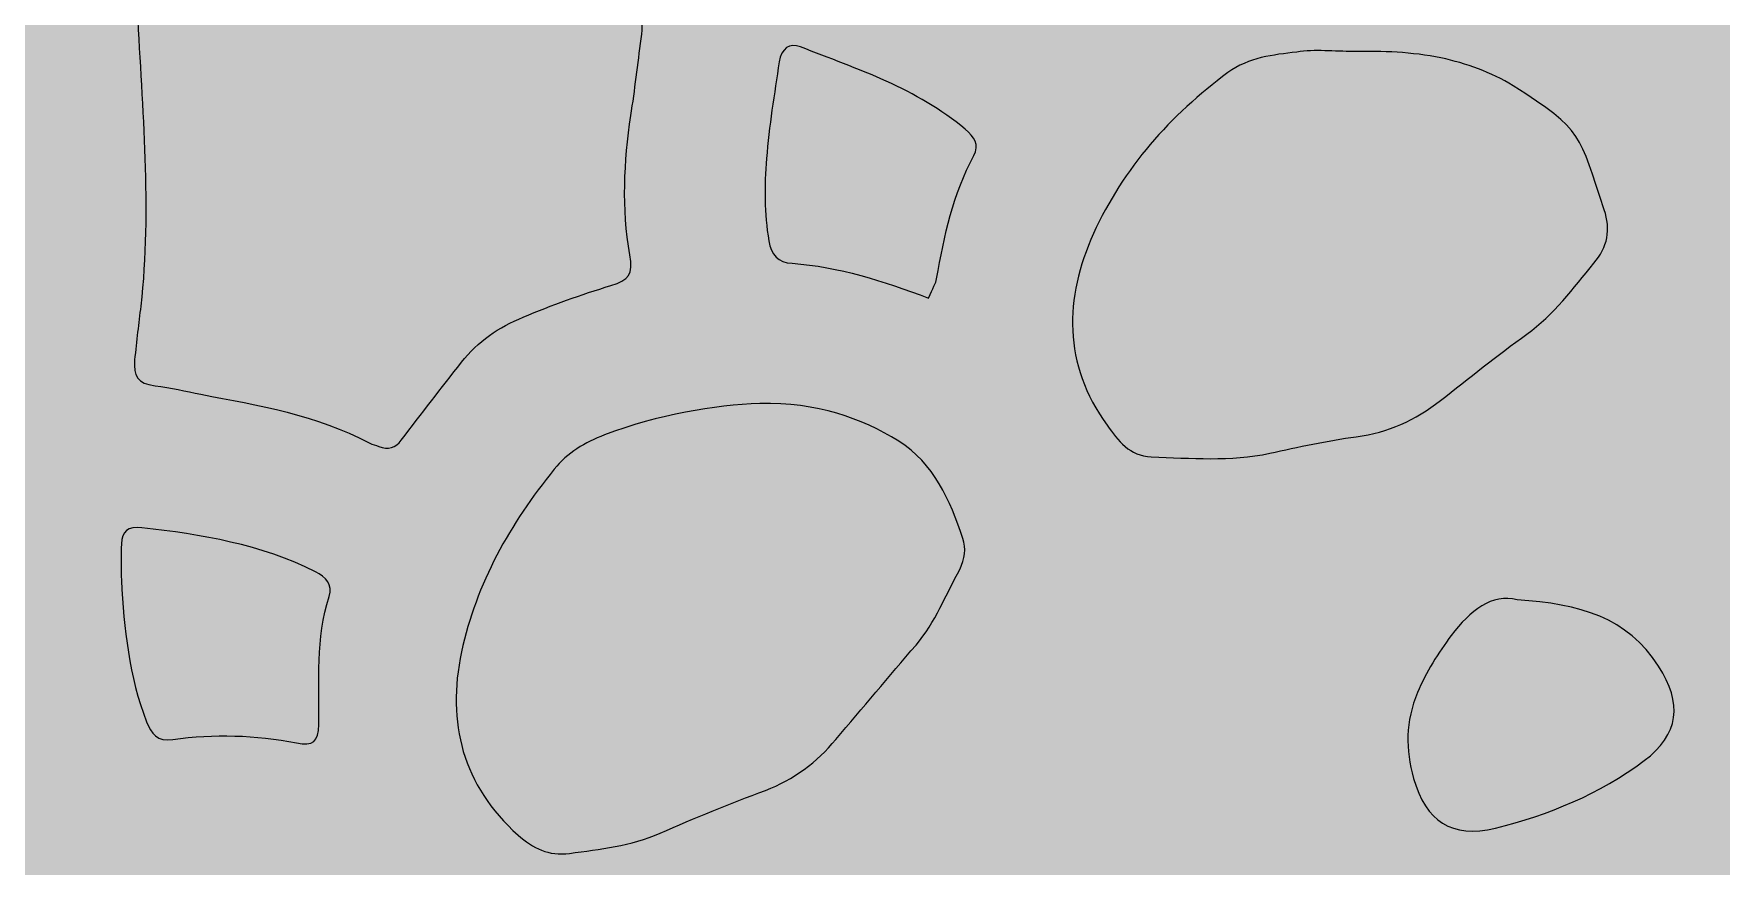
# Model space of a CAD drawing. Extents: x 404 to 2596, y -2984 to -16.
# Drawn here: x 2278 to 2449.6, y -2658.4 to -2573.7 of the extents above; entities that cross this region are included whole.
import ezdxf

# ---------------------------------------------------------------- set-up
doc = ezdxf.new("R2010")
doc.units = 0
doc.header["$MEASUREMENT"] = 0
doc.layers.add('Layer 1', color=7, linetype='Continuous')

# ---------------------------------------------------------------- blocks, each defined once
blk = doc.blocks.new('block 2')
at = {"layer": 'Layer 1', "lineweight": 0}
for points, knots in [([(2339.79, -2574.24), (2339.44, -2576.81), (2339.15, -2579.43), (2338.74, -2582.05), (2338.04, -2586.76), (2337.81, -2591.48), (2338.63, -2596.2), (2338.97, -2598.23), (2338.57, -2598.76), (2336.7, -2599.34), (2333.68, -2600.27), (2330.71, -2601.32), (2327.8, -2602.54), (2325.29, -2603.59), (2323.2, -2604.99), (2321.51, -2607.14), (2319.47, -2609.76), (2317.43, -2612.38), (2315.39, -2615.06), (2314.81, -2615.82), (2314.05, -2616.11), (2313.12, -2615.7), (2312.77, -2615.59), (2312.48, -2615.53), (2312.13, -2615.35), (2306.78, -2612.5), (2300.89, -2611.51), (2295.01, -2610.4), (2293.5, -2610.11), (2291.93, -2609.7), (2290.35, -2609.53), (2288.49, -2609.3), (2288.2, -2608.54), (2288.26, -2606.91), (2288.49, -2604.93), (2288.67, -2603.18), (2288.9, -2601.44), (2290.01, -2591.42), (2289.02, -2581.41), (2288.55, -2571.45), (2288.32, -2566.33), (2287.39, -2561.32), (2286.28, -2556.37), (2285.99, -2554.97), (2285.87, -2553.57), (2285.76, -2552.18), (2285.7, -2551.59), (2286.34, -2551.24), (2286.86, -2551.42), (2287.79, -2551.83), (2288.78, -2552.35), (2289.66, -2552.88), (2296.76, -2557.13), (2304.39, -2560.21), (2312.13, -2563.12), (2319.82, -2566.03), (2327.56, -2568.95), (2335.71, -2570.29), (2336.24, -2570.34), (2336.76, -2570.52), (2337.23, -2570.63), (2339.96, -2571.39), (2340.08, -2571.57), (2339.79, -2574.24)], [0, 0, 0, 0, 1, 1, 1, 2, 2, 2, 3, 3, 3, 4, 4, 4, 5, 5, 5, 6, 6, 6, 7, 7, 7, 8, 8, 8, 9, 9, 9, 10, 10, 10, 11, 11, 11, 12, 12, 12, 13, 13, 13, 14, 14, 14, 15, 15, 15, 16, 16, 16, 17, 17, 17, 18, 18, 18, 19, 19, 19, 20, 20, 20, 21, 21, 21, 21]), ([(2372.75, -2583.44), (2373.68, -2584.2), (2374.2, -2585.02), (2373.62, -2586.12), (2371.52, -2590.02), (2370.59, -2594.27), (2369.84, -2598.64), (2369.78, -2599.11), (2369.43, -2599.57), (2369.02, -2600.62), (2364.36, -2598.87), (2359.88, -2597.42), (2355.16, -2597.07), (2353.71, -2597.01), (2353.01, -2596.2), (2352.77, -2594.8), (2352.31, -2592), (2352.31, -2589.21), (2352.54, -2586.41), (2352.77, -2583.15), (2353.36, -2579.83), (2353.82, -2576.57), (2354.06, -2575.23), (2354.87, -2574.59), (2355.98, -2575.06), (2361.8, -2577.33), (2367.86, -2579.31), (2372.75, -2583.44)], [0, 0, 0, 0, 1, 1, 1, 2, 2, 2, 3, 3, 3, 4, 4, 4, 5, 5, 5, 6, 6, 6, 7, 7, 7, 8, 8, 8, 9, 9, 9, 9]), ([(2428.47, -2579.02), (2435.75, -2583.62), (2435.11, -2583.91), (2437.73, -2591.65), (2438.43, -2593.58), (2438.08, -2595.44), (2436.68, -2597.07), (2434.58, -2599.63), (2432.6, -2602.31), (2429.87, -2604.29), (2426.84, -2606.44), (2423.99, -2608.77), (2421.07, -2611.04), (2418.51, -2613.02), (2415.78, -2614.3), (2412.52, -2614.71), (2409.55, -2615.12), (2406.63, -2615.76), (2403.72, -2616.4), (2399.71, -2617.22), (2395.69, -2616.93), (2391.67, -2616.75), (2389.46, -2616.69), (2388.29, -2615.12), (2387.19, -2613.55), (2382.65, -2607.32), (2382.82, -2600.62), (2385.79, -2594.04), (2388.82, -2587.4), (2393.59, -2581.99), (2399.47, -2577.68), (2401.57, -2576.11), (2404.07, -2575.88), (2406.46, -2575.58), (2408.32, -2575.29), (2410.3, -2575.53), (2412.22, -2575.53), (2415.19, -2575.47), (2418.16, -2575.58), (2421.13, -2576.17), (2423.75, -2576.75), (2426.2, -2577.62), (2428.47, -2579.02)], [0, 0, 0, 0, 1, 1, 1, 2, 2, 2, 3, 3, 3, 4, 4, 4, 5, 5, 5, 6, 6, 6, 7, 7, 7, 8, 8, 8, 9, 9, 9, 10, 10, 10, 11, 11, 11, 12, 12, 12, 13, 13, 13, 14, 14, 14, 14]), ([(2365.99, -2615.18), (2369.54, -2617.39), (2371.23, -2621.18), (2372.51, -2625.08), (2372.86, -2626.07), (2372.69, -2627.17), (2372.22, -2628.16), (2370.77, -2630.78), (2369.72, -2633.58), (2367.74, -2635.91), (2365, -2639.11), (2362.32, -2642.31), (2359.59, -2645.51), (2357.67, -2647.84), (2355.28, -2649.59), (2352.43, -2650.7), (2348.81, -2652.04), (2345.21, -2653.49), (2341.71, -2655.06), (2338.74, -2656.34), (2335.6, -2656.69), (2332.51, -2657.1), (2330.36, -2657.39), (2328.79, -2656.58), (2327.27, -2655.24), (2321.62, -2650.17), (2319.99, -2643.83), (2321.51, -2636.61), (2323.02, -2629.62), (2326.46, -2623.56), (2330.94, -2618.03), (2332.28, -2616.34), (2334.08, -2615.29), (2336.06, -2614.54), (2341.54, -2612.44), (2347.24, -2611.51), (2351.84, -2611.33), (2357.78, -2611.22), (2362.09, -2612.79), (2365.99, -2615.18)], [0, 0, 0, 0, 1, 1, 1, 2, 2, 2, 3, 3, 3, 4, 4, 4, 5, 5, 5, 6, 6, 6, 7, 7, 7, 8, 8, 8, 9, 9, 9, 10, 10, 10, 11, 11, 11, 12, 12, 12, 13, 13, 13, 13]), ([(2307.01, -2644), (2306.95, -2645.75), (2306.43, -2646.21), (2304.74, -2645.86), (2300.54, -2645.05), (2296.35, -2644.93), (2292.16, -2645.51), (2290.59, -2645.75), (2289.95, -2644.93), (2289.48, -2643.71), (2287.68, -2639.11), (2287.21, -2634.22), (2286.92, -2629.33), (2286.92, -2628.05), (2286.86, -2626.82), (2286.92, -2625.6), (2286.98, -2624.32), (2287.56, -2623.8), (2289.02, -2623.97), (2295.07, -2624.67), (2301.13, -2625.66), (2306.66, -2628.45), (2307.71, -2628.98), (2308.46, -2629.79), (2308.06, -2630.96), (2306.66, -2635.27), (2307.07, -2639.63), (2307.01, -2644)], [0, 0, 0, 0, 1, 1, 1, 2, 2, 2, 3, 3, 3, 4, 4, 4, 5, 5, 5, 6, 6, 6, 7, 7, 7, 8, 8, 8, 9, 9, 9, 9]), ([(2418.75, -2640.74), (2419.62, -2638.64), (2420.84, -2636.72), (2422.18, -2634.92), (2424.1, -2632.41), (2426.32, -2630.61), (2428.88, -2631.31), (2435.22, -2631.71), (2440.12, -2633.11), (2443.26, -2638.06), (2445.71, -2641.85), (2445.36, -2644.99), (2441.8, -2647.67), (2437.26, -2651.05), (2432.08, -2653.2), (2426.67, -2654.54), (2422.18, -2655.59), (2419.62, -2653.84), (2418.34, -2649.47), (2417.52, -2646.56), (2417.52, -2643.65), (2418.75, -2640.74)], [0, 0, 0, 0, 1, 1, 1, 2, 2, 2, 3, 3, 3, 4, 4, 4, 5, 5, 5, 6, 6, 6, 7, 7, 7, 7])]:
    blk.add_open_spline(points, degree=3, knots=knots, dxfattribs=at)

msp = doc.modelspace()

# ---------------------------------------------------------------- hatches: boundary and pattern name
at = {"layer": 'Layer 1', "true_color": 0x76d1f6}
h = msp.add_hatch(color=141, dxfattribs=at)
h.dxf.hatch_style = 2
h.paths.add_polyline_path([(2578.58, -15.64), (2435.05, -15.64), (2420.09, -15.64), (2200.75, -15.64), (2164.88, -15.64), (2149.33, -15.64), (2082.61, -15.64), (2011.92, -15.64), (1983.56, -15.64), (1964.52, -15.64), (1018.5, -15.64), (999.46, -15.64), (971.11, -15.64), (900.42, -15.64), (833.69, -15.64), (818.15, -15.64), (782.28, -15.64), (562.94, -15.64), (547.97, -15.64), (404.44, -15.64), (404.44, -179.84), (404.44, -221.06), (404.44, -247.2), (404.44, -297.34), (404.44, -433.36), (404.44, -458.92), (404.44, -480.75), (404.44, -552.2), (404.44, -570.25), (404.44, -2983.81), (2596.45, -2983.81), (2596.45, -2967.51), (2596.45, -2803.31), (2596.45, -2762.09), (2596.45, -2735.94), (2596.45, -2685.81), (2596.45, -2549.79), (2596.45, -2524.23), (2596.45, -2502.39), (2596.45, -2430.95), (2596.45, -2412.9), (2596.45, -15.64)])

# ---------------------------------------------------------------- block references
at = {"layer": 'Layer 1'}
msp.add_blockref('block 2', (0, 0), dxfattribs=at)

doc.saveas('drawing.dxf')
